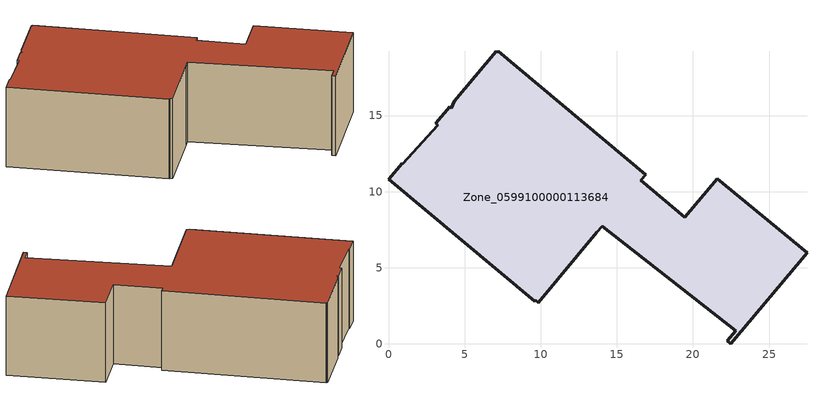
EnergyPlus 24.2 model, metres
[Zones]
Zone_0599100000113684
 floor ground (C_G): 13.69,7.33 9.83,2.71 9.66,2.85 9.61,2.81 0,10.82 0.89,11.88 0.94,11.84 3.23,14.37 3.1,14.49 4.01,15.57 4.11,15.48 4.32,15.93 7.09,19.21 7.15,19.15 7.22,19.23 16.89,11.12 16.57,10.74 19.47,8.31 21.59,10.84 27.5,6 22.49,0 22.26,0.19 22.83,0.88 14.03,7.74 z0
 wall outside (C_F): 22.26,0.19 22.49,0 27.5,6 21.59,10.84 19.47,8.31 16.57,10.74 16.89,11.12 7.22,19.23 7.15,19.15 7.09,19.21 4.32,15.93 4.11,15.48 4.01,15.57 3.1,14.49 3.23,14.37 0.94,11.84 0.89,11.88 0,10.82 9.61,2.81 9.66,2.85 9.83,2.71 13.69,7.33 14.03,7.74 22.83,0.88 22.26,0.19 z0:6.64
 roof outside (C_R): 13.69,7.33 14.03,7.74 22.83,0.88 22.26,0.19 22.49,0 27.5,6 21.59,10.84 19.47,8.31 16.57,10.74 16.89,11.12 7.22,19.23 7.15,19.15 7.09,19.21 4.32,15.93 4.11,15.48 4.01,15.57 3.1,14.49 3.23,14.37 0.94,11.84 0.89,11.88 0,10.82 9.61,2.81 9.66,2.85 9.83,2.71 z6.64
[BUILDING]
Pand.0599100000113684: North Axis=0; Terrain=City; Loads Convergence Tolerance Value=0.04; Temperature Convergence Tolerance Value=0.4; Solar Distribution=FullExterior; Maximum Number of Warmup Days=25; Minimum Number of Warmup Days=1
[Site:Location]
Rotterdam.The.Hague.AP_ZH_NLD Design_Conditions: Latitude=51.96; Longitude=4.45; Time Zone=1; Elevation=-4.5
[SITE:GROUNDTEMPERATURE:BUILDINGSURFACE]
18, 18, 18, 18, 18, 18, 18, 18, 18, 18, 18, 18
[MATERIAL] Thermal Absorptance=0.9; Solar Absorptance=0.7; Visible Absorptance=0.7
Name | Roughness | Thickness | Conductivity | Density | Specific Heat
G.D.1965-1974 | MediumSmooth | 0.15 | 0.882353 | 540 | 1210
F.D.1965-1974 | Rough | 0.3 | 0.697674 | 1920 | 840
R.D.1965-1974 | MediumRough | 0.2 | 0.232558 | 1500 | 1000
[CONSTRUCTION]
C_G: G.D.1965-1974
C_F: F.D.1965-1974
C_R: R.D.1965-1974
[ZONE]
Zone_0599100000113684: Type=1; Multiplier=1; Ceiling Height=Autocalculate; Volume=Autocalculate; Floor Area=autocalculate; Part of Total Floor Area=Yes
[ZONEINFILTRATION:DESIGNFLOWRATE]
Infil_Zone_0599100000113684: Zone or ZoneList or Space or SpaceList=Zone_0599100000113684; Schedule=AlwaysOn; Design Flow Rate Calculation Method=Flow/Area; Flow Rate per Floor Area=0.0042; Constant Term Coefficient=1; Temperature Term Coefficient=0; Velocity Term Coefficient=0; Velocity Squared Term Coefficient=0
[HVACTEMPLATE:ZONE:IDEALLOADSAIRSYSTEM]
Zone_0599100000113684: Maximum Heating Supply Air Temperature=50; Minimum Cooling Supply Air Temperature=13; Maximum Heating Supply Air Humidity Ratio=0.0156; Minimum Cooling Supply Air Humidity Ratio=0.0077; Heating Limit=NoLimit; Cooling Limit=NoLimit; Dehumidification Control Type=ConstantSensibleHeatRatio; Cooling Sensible Heat Ratio=0.7; Dehumidification Setpoint=60; Humidification Control Type=None; Humidification Setpoint=30; Outdoor Air Method=None; Outdoor Air Flow Rate per Person=0.00944; Outdoor Air Flow Rate per Zone Floor Area=0; Outdoor Air Flow Rate per Zone=0; Demand Controlled Ventilation Type=None; Outdoor Air Economizer Type=NoEconomizer; Heat Recovery Type=None; Sensible Heat Recovery Effectiveness=0.7; Latent Heat Recovery Effectiveness=0.65
[ZONECONTROL:THERMOSTAT]
ThermostatControl_Zone_0599100000113684: Zone or ZoneList=Zone_0599100000113684; Control Type Schedule=DualSetpointControlType; Control 1=Thermostat_Zone_0599100000113684; Temperature Difference Between Cutout And Setpoint=0
[THERMOSTATSETPOINT:DUALSETPOINT]
Thermostat_Zone_0599100000113684: Heating Setpoint Temperature Schedule=HeatingSetpoint_Zone_0599100000113684; Cooling Setpoint Temperature Schedule=CoolingSetpoint_Zone_0599100000113684
[SCHEDULE:COMPACT]
HeatingSetpoint_Zone_0599100000113684: Through: 12/31, For: AllDays, Until: 24:00, 21
CoolingSetpoint_Zone_0599100000113684: Through: 12/31, For: AllDays, Until: 24:00, 24
DualSetpointControlType: Through: 12/31, For: AllDays, Until: 24:00, 4
AlwaysOn: Through: 12/31, For: AllDays, Until: 24:00, 1
